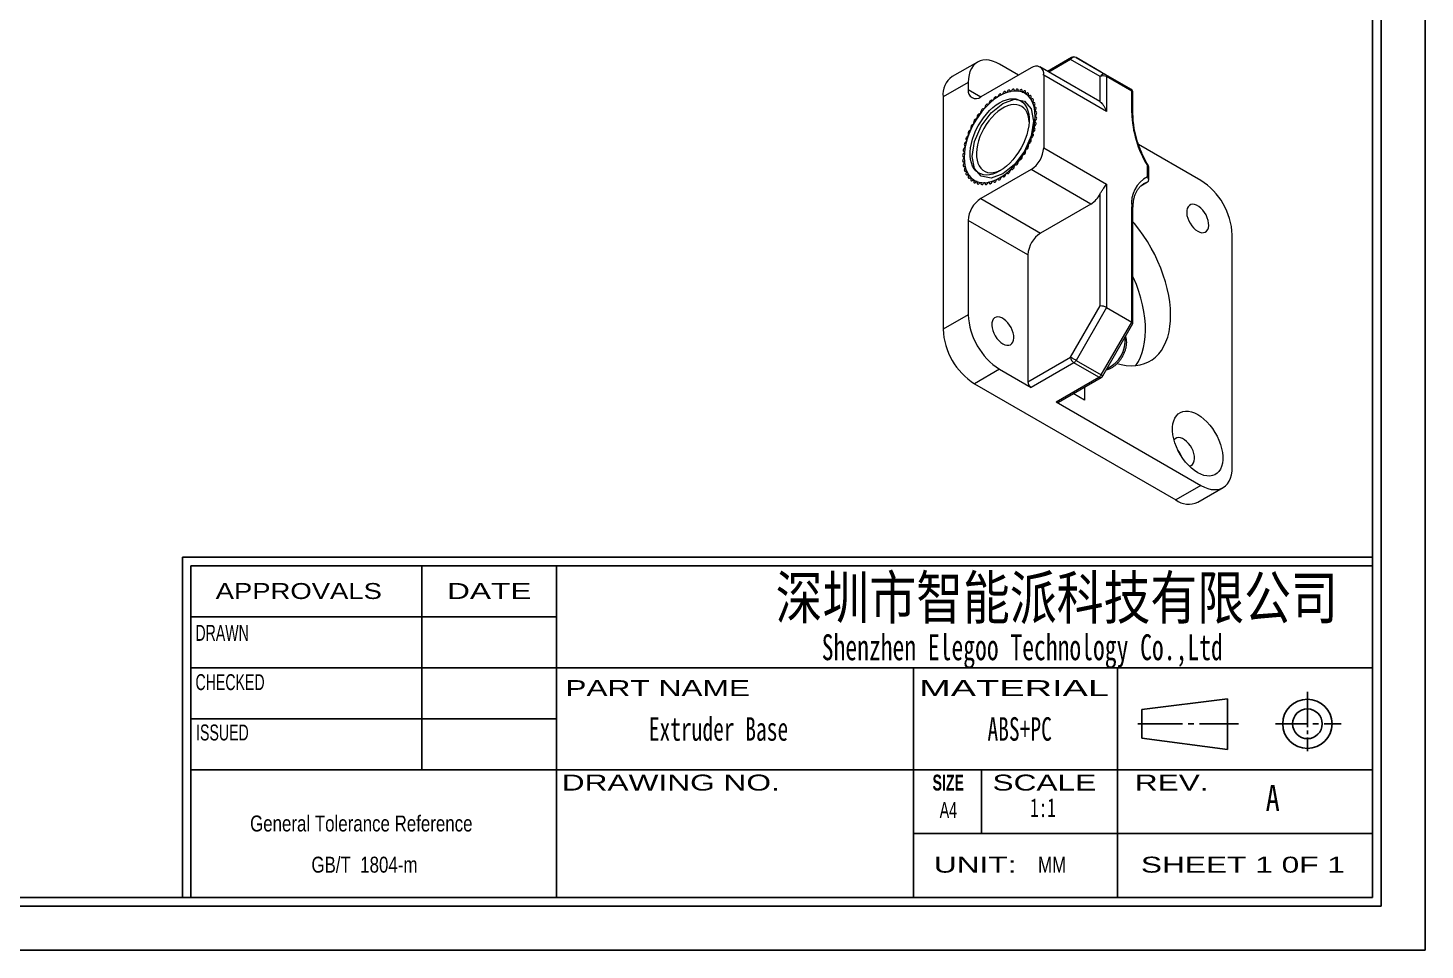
# Model space of a CAD drawing. Header units: millimetres. Extents: x 2 to 295, y 1 to 209.
# Drawn here: x 138 to 295.1, y 1.3 to 105 of the extents above; entities that cross this region are included whole.
import ezdxf

# ---------------------------------------------------------------- set-up
doc = ezdxf.new("R2010")
doc.units = ezdxf.units.MM
doc.layers.add('SLD-0', color=179, linetype='Continuous')
doc.styles.add('SLDTEXTSTYLE0', font='SIMSUN.TTC', dxfattribs={"width": 0.67})
doc.styles.add('SLDTEXTSTYLE1', font='SIMSUN.TTC', dxfattribs={"width": 0.67})
doc.styles.add('SLDTEXTSTYLE10', font='ARIAL.TTF', dxfattribs={"width": 1.7064})
doc.styles.add('SLDTEXTSTYLE11', font='SIMSUN.TTC', dxfattribs={"width": 0.8, "bigfont": 'bigfont'})
doc.styles.add('SLDTEXTSTYLE12', font='SIMSUN.TTC', dxfattribs={"width": 0.8})
doc.styles.add('SLDTEXTSTYLE13', font='SIMKAI.TTF', dxfattribs={"width": 0.67})
doc.styles.add('SLDTEXTSTYLE3', font='ARIAL.TTF', dxfattribs={"width": 0.63516})
doc.styles.add('SLDTEXTSTYLE6', font='ARIALBD.TTF', dxfattribs={"width": 0.63516})
doc.styles.add('SLDTEXTSTYLE7', font='ARIAL.TTF', dxfattribs={"width": 1.422})
doc.styles.add('SLDTEXTSTYLE8', font='ARIAL.TTF', dxfattribs={"width": 0.7584})
doc.styles.add('SLDTEXTSTYLE9', font='ARIAL.TTF', dxfattribs={"width": 1.2324})

# ---------------------------------------------------------------- blocks, each defined once
blk = doc.blocks.new('SW_NOTE_1')
at = {"layer": 'SLD-0', "color": 0, "char_height": 1.7927, "attachment_point": 2, "style": 'SLDTEXTSTYLE8'}
for s, insert in [('General Tolerance Reference ', (13.02, 2.31)), (' GB/T  1804-m', (13.11, -2.32))]:
    blk.add_mtext(s, dxfattribs=dict(at, insert=insert))

msp = doc.modelspace()

# ---------------------------------------------------------------- linework, layer by layer
at = {"color": 7, "linetype": 'Continuous', "lineweight": 15}
for p, q in [((244.759, 101.151), (241.931, 99.518)), ((249.381, 99.678), (247.259, 100.903)), ((258.512, 96.715), (251.795, 100.593)), ((255.348, 101.66), (252.647, 100.101)), ((258.573, 99.509), (255.244, 101.431)), ((255.848, 101.66), (259.176, 99.738)), ((258.676, 100.027), (255.848, 101.66)), ((250.795, 100.494), (245.138, 97.228)), ((252.209, 99.677), (252.209, 91.512)), ((259.28, 95.595), (252.209, 99.677)), ((258.573, 96.675), (258.573, 99.509)), ((262.005, 98.105), (258.676, 100.027)), ((259.176, 99.738), (262.005, 98.105)), ((259.28, 99.509), (259.28, 95.595)), ((262.108, 97.876), (259.28, 99.509)), ((243.724, 98.861), (240.895, 97.229)), ((243.724, 98.861), (243.724, 98.045)), ((262.108, 95.44), (262.108, 97.876)), ((262.255, 95.236), (262.255, 97.672)), ((240.895, 97.229), (240.895, 71.099)), ((258.512, 96.715), (258.573, 96.675)), ((252.209, 91.512), (259.28, 87.43)), ((269.887, 87.841), (262.88, 91.885)), ((250.795, 89.062), (245.138, 85.797)), ((257.512, 85.184), (250.795, 89.062)), ((263.876, 88.237), (263.876, 89.503)), ((264.023, 87.898), (264.023, 89.419)), ((259.28, 87.43), (259.28, 73.549)), ((263.876, 87.634), (263.133, 87.206)), ((263.474, 87.458), (263.455, 87.447)), ((245.138, 85.797), (251.855, 81.919)), ((257.512, 85.184), (251.855, 81.919)), ((258.573, 73.718), (258.573, 86.35)), ((262.108, 71.916), (262.108, 84.88)), ((243.724, 83.347), (243.724, 72.732)), ((250.441, 79.469), (243.724, 83.347)), ((262.255, 71.761), (262.255, 84.675)), ((273.422, 55.588), (273.422, 81.717)), ((250.441, 79.469), (250.441, 65.18)), ((243.724, 72.732), (240.895, 71.099)), ((255.244, 67.953), (258.573, 73.718)), ((259.28, 73.549), (255.848, 67.604)), ((259.28, 73.549), (262.108, 71.916)), ((258.676, 65.971), (262.108, 71.916)), ((258.859, 65.866), (262.248, 71.734)), ((250.441, 65.18), (255.244, 67.953)), ((255.848, 67.604), (258.676, 65.971)), ((247.259, 66.608), (244.431, 64.976)), ((247.259, 66.608), (250.795, 64.567)), ((255.598, 67.34), (250.795, 64.567)), ((258.426, 65.707), (255.598, 67.34)), ((244.431, 64.976), (267.058, 51.913)), ((253.623, 62.935), (258.426, 65.707)), ((253.873, 62.91), (258.676, 65.683)), ((256.805, 64.602), (256.805, 63.139)), ((253.623, 62.935), (269.887, 53.546)), ((256.805, 63.139), (255.538, 63.871)), ((269.887, 53.546), (267.058, 51.913)), ((269.558, 51.666), (272.386, 53.298))]:
    msp.add_line(p, q, dxfattribs=at)
at = {"color": 8, "linetype": 'Continuous', "lineweight": 15}
for p, q in [((255.244, 101.431), (252.794, 100.016)), ((243.724, 98.045), (245.138, 97.228))]:
    msp.add_line(p, q, dxfattribs=at)
at = {"color": 7, "linetype": 'Continuous', "lineweight": 15, "flags": 128}
for points in [[(247.259, 100.903), (246.863, 101.106), (246.472, 101.255), (246.091, 101.348), (245.725, 101.384), (245.378, 101.363), (245.055, 101.285), (244.759, 101.151), (244.495, 100.962), (244.266, 100.721), (244.074, 100.431), (243.922, 100.095), (243.812, 99.719), (243.746, 99.306), (243.724, 98.861)], [(247.259, 88.124), (247.677, 88.39), (248.09, 88.704), (248.494, 89.062), (248.884, 89.461), (249.257, 89.895), (249.607, 90.36), (249.932, 90.852), (250.228, 91.364), (250.491, 91.891), (250.719, 92.428), (250.909, 92.968), (251.059, 93.505), (251.167, 94.034), (251.232, 94.549), (251.254, 95.043), (251.232, 95.513), (251.167, 95.952), (251.059, 96.356), (250.909, 96.72), (250.719, 97.041), (250.491, 97.315), (250.228, 97.538), (249.932, 97.709), (249.607, 97.825), (249.257, 97.886), (248.884, 97.89), (248.494, 97.837), (248.09, 97.729), (247.677, 97.566), (247.259, 97.351), (246.842, 97.084), (246.429, 96.77), (246.025, 96.412), (245.634, 96.014), (245.262, 95.579), (244.911, 95.114), (244.586, 94.622), (244.29, 94.11), (244.027, 93.583), (243.799, 93.046), (243.609, 92.507), (243.46, 91.969), (243.351, 91.44), (243.286, 90.926), (243.264, 90.431), (243.286, 89.961), (243.351, 89.522), (243.46, 89.118), (243.609, 88.754), (243.799, 88.433), (244.027, 88.159), (244.29, 87.936), (244.586, 87.765), (244.911, 87.649), (245.262, 87.589), (245.634, 87.584), (246.025, 87.637), (246.429, 87.745), (246.842, 87.908), (247.259, 88.124)], [(247.425, 97.517), (247.399, 97.556), (247.36, 97.576), (247.312, 97.576), (247.259, 97.555), (247.206, 97.515), (247.158, 97.459), (247.119, 97.394), (247.093, 97.325)], [(247.932, 97.748), (247.912, 97.795), (247.878, 97.823), (247.834, 97.831), (247.782, 97.819), (247.728, 97.786), (247.678, 97.736), (247.635, 97.675), (247.603, 97.606)], [(248.429, 97.901), (248.415, 97.953), (248.387, 97.99), (248.346, 98.006), (248.297, 98.002), (248.243, 97.978), (248.191, 97.935), (248.144, 97.877), (248.107, 97.811)], [(248.907, 97.972), (248.9, 98.03), (248.877, 98.073), (248.841, 98.098), (248.795, 98.103), (248.743, 98.087), (248.689, 98.051), (248.639, 97.999), (248.598, 97.935)], [(249.359, 97.961), (249.359, 98.023), (249.342, 98.073), (249.312, 98.106), (249.269, 98.119), (249.219, 98.111), (249.165, 98.083), (249.113, 98.037), (249.068, 97.978)], [(249.778, 97.868), (249.784, 97.933), (249.775, 97.988), (249.75, 98.029), (249.711, 98.05), (249.664, 98.051), (249.611, 98.031), (249.558, 97.992), (249.509, 97.938)], [(250.157, 97.693), (250.17, 97.761), (250.167, 97.821), (250.148, 97.868), (250.115, 97.898), (250.071, 97.907), (250.02, 97.896), (249.966, 97.864), (249.915, 97.816)], [(250.49, 97.44), (250.51, 97.509), (250.514, 97.573), (250.501, 97.626), (250.474, 97.664), (250.434, 97.682), (250.385, 97.679), (250.331, 97.655), (250.279, 97.613)], [(247.259, 88.899), (246.873, 88.703), (246.493, 88.56), (246.123, 88.475), (245.768, 88.446), (245.433, 88.476), (245.123, 88.564), (244.842, 88.708), (244.593, 88.906), (244.381, 89.157), (244.208, 89.455), (244.075, 89.798), (243.986, 90.181), (243.941, 90.599), (243.941, 91.045), (243.986, 91.514), (244.075, 92), (244.208, 92.495), (244.381, 92.994), (244.593, 93.49), (244.842, 93.975), (245.123, 94.444), (245.433, 94.889), (245.768, 95.306), (246.123, 95.687), (246.493, 96.029), (246.873, 96.326), (247.259, 96.575), (247.645, 96.772), (248.026, 96.914), (248.396, 97), (248.751, 97.028), (249.085, 96.998), (249.395, 96.91), (249.677, 96.766), (249.925, 96.568), (250.137, 96.317), (250.311, 96.019), (250.443, 95.676), (250.532, 95.293), (250.577, 94.876), (250.577, 94.429), (250.532, 93.96), (250.443, 93.474), (250.311, 92.979), (250.137, 92.48), (249.925, 91.984), (249.677, 91.499), (249.395, 91.03), (249.085, 90.585), (248.751, 90.169), (248.396, 89.787), (248.026, 89.445), (247.645, 89.148), (247.259, 88.899)], [(250.578, 94.431), (250.547, 94.753), (250.469, 95.121), (250.348, 95.449), (250.185, 95.732), (249.983, 95.968), (249.745, 96.151), (249.475, 96.28), (249.176, 96.351), (248.854, 96.365), (248.513, 96.321), (248.158, 96.219), (247.796, 96.061), (247.43, 95.85), (247.067, 95.589), (246.712, 95.281), (246.371, 94.932), (246.049, 94.546), (245.751, 94.13), (245.481, 93.69), (245.243, 93.232), (245.041, 92.763), (244.878, 92.291), (244.756, 91.822), (244.678, 91.365), (244.644, 90.925), (244.656, 90.509), (244.712, 90.125), (244.812, 89.776), (244.954, 89.47), (245.137, 89.209), (245.357, 89), (245.612, 88.844), (245.897, 88.743), (246.208, 88.7), (246.54, 88.716), (246.888, 88.789), (247.248, 88.919), (247.441, 89.01)], [(245.451, 95.89), (245.405, 95.897), (245.353, 95.883), (245.3, 95.849), (245.249, 95.799), (245.207, 95.736), (245.176, 95.668), (245.16, 95.599), (245.16, 95.537)], [(245.92, 96.39), (245.879, 96.405), (245.829, 96.4), (245.776, 96.374), (245.723, 96.33), (245.677, 96.272), (245.641, 96.205), (245.619, 96.136), (245.612, 96.07)], [(246.411, 96.832), (246.374, 96.856), (246.328, 96.859), (246.275, 96.841), (246.222, 96.804), (246.172, 96.752), (246.132, 96.688), (246.103, 96.619), (246.09, 96.551)], [(246.915, 97.21), (246.884, 97.241), (246.841, 97.253), (246.79, 97.244), (246.736, 97.215), (246.685, 97.168), (246.64, 97.108), (246.606, 97.04), (246.586, 96.971)], [(250.773, 97.113), (250.799, 97.183), (250.809, 97.249), (250.803, 97.308), (250.782, 97.352), (250.746, 97.378), (250.701, 97.384), (250.648, 97.369), (250.595, 97.334)], [(251, 96.717), (251.031, 96.786), (251.048, 96.854), (251.049, 96.917), (251.034, 96.967), (251.004, 97.002), (250.962, 97.016), (250.912, 97.01), (250.859, 96.983)], [(251.168, 96.259), (251.205, 96.325), (251.228, 96.394), (251.236, 96.46), (251.227, 96.516), (251.203, 96.558), (251.165, 96.581), (251.118, 96.583), (251.065, 96.564)], [(251.275, 95.744), (251.316, 95.808), (251.345, 95.877), (251.359, 95.945), (251.357, 96.006), (251.339, 96.054), (251.307, 96.084), (251.263, 96.095), (251.212, 96.085)], [(251.212, 93.953), (251.263, 94.002), (251.307, 94.063), (251.339, 94.131), (251.357, 94.2), (251.359, 94.263), (251.345, 94.315), (251.316, 94.35), (251.275, 94.366)], [(251.318, 95.183), (251.363, 95.242), (251.397, 95.31), (251.418, 95.379), (251.423, 95.443), (251.411, 95.497), (251.385, 95.536), (251.345, 95.555), (251.297, 95.553)], [(251.297, 94.583), (251.345, 94.637), (251.385, 94.702), (251.411, 94.771), (251.423, 94.838), (251.418, 94.897), (251.397, 94.942), (251.363, 94.97), (251.318, 94.977)], [(243.66, 92.827), (243.606, 92.792), (243.556, 92.741), (243.514, 92.678), (243.484, 92.609), (243.469, 92.541), (243.47, 92.479), (243.487, 92.431), (243.518, 92.398)], [(243.923, 93.483), (243.87, 93.456), (243.818, 93.411), (243.772, 93.352), (243.737, 93.285), (243.715, 93.216), (243.709, 93.151), (243.72, 93.096), (243.746, 93.057)], [(250.859, 92.647), (250.912, 92.682), (250.962, 92.733), (251.004, 92.796), (251.034, 92.865), (251.049, 92.933), (251.048, 92.995), (251.031, 93.044), (251, 93.076)], [(251.065, 93.305), (251.118, 93.347), (251.165, 93.404), (251.203, 93.47), (251.227, 93.539), (251.236, 93.605), (251.228, 93.662), (251.205, 93.704), (251.168, 93.728)], [(243.306, 91.521), (243.255, 91.472), (243.211, 91.411), (243.179, 91.343), (243.161, 91.274), (243.159, 91.211), (243.173, 91.159), (243.203, 91.124), (243.244, 91.109)], [(243.453, 92.169), (243.4, 92.127), (243.353, 92.071), (243.316, 92.005), (243.291, 91.935), (243.283, 91.869), (243.29, 91.812), (243.314, 91.77), (243.35, 91.746)], [(250.595, 91.991), (250.648, 92.018), (250.701, 92.063), (250.746, 92.122), (250.782, 92.189), (250.803, 92.258), (250.809, 92.323), (250.799, 92.378), (250.773, 92.418)], [(243.222, 90.892), (243.173, 90.837), (243.134, 90.772), (243.107, 90.703), (243.095, 90.636), (243.1, 90.577), (243.121, 90.532), (243.155, 90.504), (243.201, 90.497)], [(243.201, 90.291), (243.155, 90.232), (243.121, 90.165), (243.1, 90.095), (243.095, 90.031), (243.107, 89.977), (243.134, 89.939), (243.173, 89.919), (243.222, 89.921)], [(243.244, 89.73), (243.203, 89.666), (243.173, 89.597), (243.159, 89.529), (243.161, 89.469), (243.179, 89.421), (243.211, 89.39), (243.255, 89.379), (243.306, 89.389)], [(249.068, 89.584), (249.113, 89.577), (249.165, 89.592), (249.219, 89.625), (249.269, 89.676), (249.312, 89.738), (249.342, 89.806), (249.359, 89.875), (249.359, 89.937)], [(243.35, 89.215), (243.314, 89.149), (243.29, 89.08), (243.283, 89.014), (243.291, 88.958), (243.316, 88.916), (243.353, 88.894), (243.4, 88.891), (243.453, 88.91)], [(243.518, 88.757), (243.487, 88.688), (243.47, 88.62), (243.469, 88.557), (243.484, 88.507), (243.514, 88.473), (243.556, 88.458), (243.606, 88.465), (243.66, 88.492)], [(243.746, 88.361), (243.72, 88.292), (243.709, 88.225), (243.715, 88.167), (243.737, 88.122), (243.772, 88.096), (243.818, 88.09), (243.87, 88.105), (243.923, 88.14)], [(244.028, 88.034), (244.008, 87.965), (244.005, 87.901), (244.017, 87.848), (244.045, 87.811), (244.085, 87.792), (244.134, 87.795), (244.187, 87.819), (244.24, 87.861)], [(247.093, 87.957), (247.119, 87.918), (247.158, 87.898), (247.206, 87.898), (247.259, 87.919), (247.312, 87.96), (247.36, 88.015), (247.399, 88.08), (247.425, 88.149)], [(247.603, 88.265), (247.635, 88.233), (247.678, 88.221), (247.728, 88.23), (247.782, 88.259), (247.834, 88.306), (247.878, 88.366), (247.912, 88.434), (247.932, 88.503)], [(248.107, 88.642), (248.144, 88.618), (248.191, 88.615), (248.243, 88.633), (248.297, 88.67), (248.346, 88.723), (248.387, 88.786), (248.415, 88.855), (248.429, 88.923)], [(248.598, 89.085), (248.639, 89.069), (248.689, 89.074), (248.743, 89.1), (248.795, 89.144), (248.841, 89.202), (248.877, 89.269), (248.9, 89.338), (248.907, 89.404)], [(244.362, 87.781), (244.348, 87.713), (244.351, 87.653), (244.37, 87.606), (244.403, 87.577), (244.448, 87.567), (244.499, 87.579), (244.553, 87.61), (244.604, 87.659)], [(244.741, 87.607), (244.734, 87.541), (244.744, 87.486), (244.769, 87.446), (244.807, 87.424), (244.855, 87.423), (244.908, 87.443), (244.961, 87.482), (245.009, 87.536)], [(245.16, 87.513), (245.16, 87.451), (245.176, 87.401), (245.207, 87.368), (245.249, 87.355), (245.3, 87.363), (245.353, 87.391), (245.405, 87.437), (245.451, 87.496)], [(245.612, 87.502), (245.619, 87.444), (245.641, 87.401), (245.677, 87.376), (245.723, 87.371), (245.776, 87.388), (245.829, 87.423), (245.879, 87.475), (245.92, 87.539)], [(246.09, 87.573), (246.103, 87.521), (246.132, 87.485), (246.172, 87.468), (246.222, 87.472), (246.275, 87.497), (246.328, 87.54), (246.374, 87.597), (246.411, 87.663)], [(246.586, 87.726), (246.606, 87.68), (246.64, 87.651), (246.685, 87.643), (246.736, 87.656), (246.79, 87.688), (246.841, 87.738), (246.884, 87.799), (246.915, 87.868)], [(269.533, 82.125), (269.767, 82.015), (269.993, 81.962), (270.202, 81.965), (270.387, 82.027), (270.541, 82.143), (270.659, 82.31), (270.736, 82.523), (270.769, 82.772), (270.758, 83.05), (270.702, 83.346), (270.605, 83.65), (270.468, 83.95), (270.298, 84.235), (270.1, 84.497), (269.882, 84.724), (269.651, 84.908), (269.415, 85.044), (269.184, 85.126), (268.966, 85.151), (268.768, 85.119), (268.598, 85.029), (268.461, 84.887), (268.364, 84.696), (268.308, 84.464), (268.297, 84.199), (268.33, 83.911), (268.407, 83.61), (268.525, 83.307), (268.679, 83.013), (268.864, 82.738), (269.073, 82.493), (269.299, 82.286), (269.533, 82.125)], [(260.484, 67.246), (260.925, 67.134), (261.487, 67.039), (262.032, 67.001), (262.558, 67.021), (263.061, 67.099), (263.539, 67.234), (263.989, 67.426), (264.408, 67.673), (264.794, 67.974), (265.145, 68.327), (265.458, 68.731), (265.733, 69.183), (265.967, 69.681), (266.159, 70.221), (266.309, 70.801), (266.414, 71.417), (266.476, 72.066), (266.492, 72.744), (266.464, 73.447), (266.391, 74.172), (266.274, 74.914), (266.113, 75.67), (265.909, 76.434), (265.664, 77.202), (265.379, 77.971), (265.056, 78.735), (264.695, 79.491), (264.3, 80.234), (263.873, 80.96), (263.416, 81.665), (262.931, 82.345), (262.421, 82.996), (262.255, 83.196)], [(262.577, 67.023), (262.583, 67.031), (262.862, 67.472), (263.1, 67.957), (263.299, 68.485), (263.455, 69.052), (263.568, 69.655), (263.638, 70.292), (263.664, 70.958), (263.646, 71.649), (263.584, 72.363), (263.479, 73.094), (263.33, 73.84), (263.14, 74.595), (262.908, 75.355), (262.637, 76.117), (262.327, 76.876), (262.255, 77.041)], [(247.613, 69.466), (247.847, 69.357), (248.073, 69.303), (248.282, 69.307), (248.467, 69.368), (248.621, 69.485), (248.738, 69.652), (248.815, 69.864), (248.849, 70.114), (248.838, 70.392), (248.782, 70.688), (248.684, 70.991), (248.548, 71.291), (248.378, 71.577), (248.18, 71.838), (247.961, 72.065), (247.73, 72.25), (247.495, 72.386), (247.264, 72.468), (247.046, 72.493), (246.848, 72.46), (246.678, 72.371), (246.541, 72.228), (246.443, 72.038), (246.388, 71.806), (246.377, 71.541), (246.41, 71.253), (246.487, 70.952), (246.605, 70.648), (246.759, 70.354), (246.944, 70.079), (247.153, 69.834), (247.379, 69.627), (247.613, 69.466)], [(255.848, 67.604), (255.774, 67.647), (255.694, 67.693), (255.609, 67.742), (255.525, 67.791), (255.443, 67.838), (255.367, 67.882), (255.3, 67.921), (255.244, 67.953)], [(269.533, 54.975), (269.179, 55.205), (268.83, 55.483), (268.492, 55.805), (268.17, 56.165), (267.871, 56.558), (267.597, 56.978), (267.354, 57.417), (267.145, 57.87), (266.974, 58.328), (266.843, 58.785), (266.755, 59.233), (266.71, 59.665), (266.71, 60.076), (266.755, 60.457), (266.843, 60.803), (266.974, 61.109), (267.145, 61.37), (267.354, 61.581), (267.597, 61.74), (267.871, 61.843), (268.17, 61.89), (268.492, 61.879), (268.83, 61.811), (269.179, 61.686), (269.533, 61.507), (269.888, 61.277), (270.236, 60.998), (270.574, 60.677), (270.896, 60.317), (271.196, 59.924), (271.469, 59.504), (271.712, 59.065), (271.921, 58.612), (272.092, 58.154), (272.223, 57.697), (272.311, 57.249), (272.356, 56.816), (272.356, 56.406), (272.311, 56.025), (272.223, 55.679), (272.092, 55.373), (271.921, 55.112), (271.712, 54.901), (271.469, 54.742), (271.196, 54.639), (270.896, 54.592), (270.574, 54.603), (270.236, 54.671), (269.888, 54.796), (269.533, 54.975)], [(268.567, 55.728), (268.611, 55.734), (268.796, 55.795), (268.95, 55.912), (269.068, 56.079), (269.145, 56.291), (269.178, 56.541), (269.167, 56.819), (269.111, 57.115), (269.014, 57.418), (268.877, 57.718), (268.707, 58.004), (268.509, 58.265), (268.291, 58.492), (268.06, 58.677), (267.824, 58.813), (267.593, 58.895), (267.375, 58.92), (267.177, 58.887), (267.007, 58.798), (266.874, 58.661)], [(269.887, 53.546), (270.282, 53.343), (270.673, 53.194), (271.054, 53.101), (271.421, 53.065), (271.768, 53.086), (272.091, 53.164), (272.387, 53.298), (272.651, 53.487), (272.88, 53.728), (273.072, 54.018), (273.224, 54.354), (273.333, 54.73), (273.4, 55.143), (273.422, 55.588)]]:
    msp.add_lwpolyline(points, dxfattribs=at)
at = {"color": 7, "linetype": 'Continuous', "lineweight": 0, "flags": 128}
msp.add_lwpolyline([(247.613, 88.561), (246.297, 88.104), (245.181, 88.321), (244.435, 89.179), (244.173, 90.547), (244.435, 92.218), (245.181, 93.937), (246.297, 95.442), (247.613, 96.505), (248.929, 96.962), (250.045, 96.745), (250.79, 95.887), (251.052, 94.518), (250.79, 92.847), (250.045, 91.129), (248.929, 89.623), (247.613, 88.561)], dxfattribs=at)
at = {"color": 8, "linetype": 'Continuous', "lineweight": 15, "flags": 128}
for points in [[(263.876, 87.634), (263.526, 87.487), (263.474, 87.458)], [(258.676, 65.971), (258.741, 65.934), (258.793, 65.904), (258.831, 65.882), (258.853, 65.869), (258.859, 65.866)]]:
    msp.add_lwpolyline(points, dxfattribs=at)
at = {"color": 7, "linetype": 'Continuous', "lineweight": 15}
for centre, radius, start, end in [((251.347, 99.817), 0.873, 350.78596, 129.20329), ((255.663, 101.237), 0.461, 66.35693, 155.1837), ((255.598, 101.227), 0.5, 60.00269, 119.99731), ((243.338, 97.502), 2.458, 124.91595, 186.39623), ((258.991, 99.315), 0.461, 66.35693, 155.1837), ((258.926, 98.826), 0.769, 62.60967, 117.39033), ((259.03, 99.533), 0.252, 354.37962, 54.30196), ((244.586, 97.905), 0.873, 170.78596, 309.20329), ((247.48, 97.538), 0.0593, 201.02011, 299.97625), ((247.383, 97.681), 0.233, 303.22204, 341.2215), ((247.99, 97.756), 0.0579, 187.82591, 288.38876), ((247.907, 97.893), 0.216, 297.83805, 337.78535), ((248.489, 97.898), 0.0604, 177.03562, 274.62794), ((248.422, 98.019), 0.195, 291.6905, 334.56755), ((248.972, 97.96), 0.0669, 168.95986, 259.75059), ((248.917, 98.06), 0.171, 284.58029, 331.5255), ((249.433, 97.939), 0.0776, 163.22603, 244.94758), ((249.384, 98.014), 0.146, 276.27336, 328.60529), ((249.864, 97.834), 0.0926, 159.08076, 231.17137), ((249.813, 97.885), 0.123, 266.52439, 325.70906), ((250.259, 97.647), 0.112, 155.78812, 218.94684), ((250.198, 97.675), 0.102, 255.1401, 322.63539), ((250.61, 97.379), 0.134, 152.83822, 208.39924), ((261.755, 97.672), 0.5, 0, 59.99462), ((261.858, 97.901), 0.252, 354.37962, 54.30196), ((245.473, 95.993), 0.106, 257.51965, 323.27082), ((245.383, 96.077), 0.228, 319.8454, 358.33635), ((245.958, 96.469), 0.0876, 244.79408, 319.78469), ((245.851, 96.579), 0.24, 316.22921, 353.38837), ((246.458, 96.889), 0.0739, 230.62924, 315.24146), ((246.345, 97.018), 0.245, 312.30633, 348.95241), ((246.968, 97.247), 0.0645, 215.68614, 308.8662), ((246.859, 97.388), 0.243, 308.0029, 344.92353), ((250.531, 97.39), 0.0845, 242.09984, 318.99511), ((250.91, 97.034), 0.159, 149.9469, 199.40267), ((250.809, 97.034), 0.0717, 227.71485, 314.1545), ((251.154, 96.617), 0.184, 146.97406, 191.72651), ((251.027, 96.614), 0.0631, 212.73351, 307.32712), ((251.335, 96.137), 0.206, 143.84942, 185.12619), ((251.185, 96.137), 0.0587, 198.26533, 297.89784), ((244.206, 94.297), 0.164, 329.36986, 17.79203), ((244.676, 94.432), 0.326, 102.907, 195.01397), ((244.582, 94.899), 0.151, 278.01839, 329.17526), ((244.556, 94.926), 0.188, 326.37138, 10.34692), ((245.054, 95.024), 0.319, 97.95617, 191.59361), ((245.013, 95.467), 0.127, 268.57211, 326.28588), ((244.95, 95.523), 0.21, 323.21115, 3.93191), ((251.29, 94.432), 0.0686, 167.66465, 256.78968), ((251.448, 95.601), 0.225, 140.52753, 179.38384), ((251.281, 95.609), 0.0581, 185.48714, 285.81867), ((251.464, 94.404), 0.245, 133.10756, 169.79218), ((251.316, 95.038), 0.0614, 175.23094, 271.74359), ((251.492, 95.02), 0.239, 136.96473, 174.31994), ((274.315, 95.843), 12.214, 181.89202, 211.27161), ((243.553, 93.019), 0.22, 298.9548, 338.44443), ((243.653, 92.987), 0.116, 335.19091, 36.73517), ((243.846, 93.667), 0.2, 292.97238, 335.18693), ((244.333, 93.817), 0.324, 106.81714, 199.43088), ((243.904, 93.648), 0.139, 332.26924, 26.50854), ((244.191, 94.296), 0.176, 286.06963, 332.11379), ((251.063, 93.148), 0.0961, 158.38362, 228.62854), ((251.198, 93.11), 0.235, 124.20831, 161.92893), ((251.206, 93.799), 0.0802, 162.30824, 242.12606), ((251.365, 93.763), 0.244, 128.88605, 165.69006), ((243.153, 91.711), 0.244, 308.88605, 345.69006), ((243.313, 91.675), 0.0802, 342.30824, 62.12606), ((243.321, 92.364), 0.235, 304.20831, 341.92893), ((243.455, 92.326), 0.0961, 338.38362, 48.62854), ((250.313, 91.177), 0.164, 149.36986, 197.79203), ((250.327, 91.178), 0.176, 106.06963, 152.11379), ((250.185, 91.657), 0.324, 286.81714, 19.43088), ((250.615, 91.826), 0.139, 152.26924, 206.50854), ((250.673, 91.807), 0.2, 112.97238, 155.18693), ((250.866, 92.487), 0.116, 155.19091, 216.73517), ((250.965, 92.455), 0.22, 118.9548, 158.44443), ((249.139, 91.652), 3.074, 302.60548, 357.39452), ((243.203, 90.436), 0.0614, 355.23094, 91.74359), ((243.026, 90.454), 0.239, 316.96473, 354.31994), ((243.054, 91.07), 0.245, 313.10756, 349.79218), ((243.237, 89.865), 0.0581, 5.48714, 105.81867), ((243.228, 91.042), 0.0686, 347.66465, 76.78968), ((243.07, 89.873), 0.225, 320.52753, 359.38384), ((249.045, 89.481), 0.106, 77.51965, 143.27082), ((249.569, 89.951), 0.21, 143.21115, 183.93191), ((249.506, 90.007), 0.127, 88.57211, 146.28588), ((249.465, 90.45), 0.319, 277.95617, 11.59361), ((249.963, 90.548), 0.188, 146.37138, 190.34692), ((249.936, 90.575), 0.151, 98.01839, 149.17526), ((249.842, 91.042), 0.326, 282.907, 15.01397), ((243.334, 89.337), 0.0587, 18.26533, 117.89784), ((243.184, 89.337), 0.206, 323.84942, 5.12619), ((243.491, 88.86), 0.0631, 32.73351, 127.32712), ((243.365, 88.857), 0.184, 326.97406, 11.72651), ((243.71, 88.44), 0.0717, 47.71485, 134.1545), ((243.608, 88.44), 0.159, 329.9469, 19.40267), ((243.987, 88.084), 0.0845, 62.09984, 138.99511), ((243.909, 88.095), 0.134, 332.83822, 28.39924), ((247.66, 88.086), 0.243, 128.0029, 164.92353), ((247.551, 88.227), 0.0645, 35.68614, 128.8662), ((248.173, 88.456), 0.245, 132.30633, 168.95241), ((248.06, 88.585), 0.0739, 50.62924, 135.24146), ((248.667, 88.896), 0.24, 136.22921, 173.38837), ((248.561, 89.005), 0.0876, 64.79408, 139.78469), ((249.135, 89.397), 0.228, 139.8454, 178.33635), ((265.405, 85.288), 3.321, 117.39685, 187.07123), ((244.321, 87.799), 0.102, 75.1401, 142.63539), ((244.26, 87.827), 0.112, 335.78812, 38.94684), ((244.705, 87.589), 0.123, 86.52439, 145.70906), ((244.654, 87.64), 0.0926, 339.08076, 51.17137), ((245.134, 87.46), 0.146, 96.27336, 148.60529), ((245.085, 87.535), 0.0776, 343.22603, 64.94758), ((245.601, 87.415), 0.171, 104.58029, 151.5255), ((245.546, 87.515), 0.0669, 348.95986, 79.75059), ((246.097, 87.455), 0.195, 111.6905, 154.56755), ((246.029, 87.576), 0.0604, 357.03562, 94.62794), ((246.612, 87.581), 0.216, 117.83805, 157.78535), ((246.529, 87.718), 0.0579, 7.82591, 108.38876), ((247.136, 87.793), 0.233, 123.22204, 161.2215), ((247.038, 87.936), 0.0593, 21.02011, 119.97625), ((265.784, 81.39), 7.645, 2.45345, 57.54655), ((246.794, 83.207), 3.074, 122.60548, 177.39452), ((255.948, 87.673), 2.939, 302.14178, 333.23646), ((253.512, 79.33), 3.074, 122.60548, 177.39452), ((251.362, 73.059), 7.645, 182.45345, 237.54655), ((248.533, 71.427), 7.645, 182.45345, 237.54655), ((256.012, 67.988), 0.768, 182.60548, 237.39452), ((255.216, 67.952), 0.721, 301.95467, 331.14439), ((251.209, 65.215), 0.768, 182.60548, 237.39452), ((258.045, 66.319), 0.721, 301.95467, 331.14439), ((258.426, 66.116), 0.5, 299.99731, 330), ((253.77, 63.139), 0.251, 234.38242, 294.30712), ((265, 55.624), 2.979, 20.84044, 39.15418), ((268.516, 53.891), 2.457, 233.60737, 295.08217)]:
    msp.add_arc(centre, radius, start, end, dxfattribs=at)
at = {"color": 8, "linetype": 'Continuous', "lineweight": 15}
for centre, radius, start, end in [((255.489, 101.458), 0.246, 125.01333, 186.29885), ((262.005, 97.647), 0.251, 5.6948, 65.62534), ((262.005, 95.211), 0.252, 5.76691, 65.61905), ((262.005, 84.651), 0.251, 5.6948, 65.62534), ((257.829, 69.896), 3.559, 294.77423, 5.22577), ((258.573, 65.912), 0.251, 234.38242, 294.30712)]:
    msp.add_arc(centre, radius, start, end, dxfattribs=at)
at = {"color": 7, "linetype": 'Continuous', "lineweight": 15}
for centre, start_param, end_param in [((258.926, 73.514), 0.8703382, 2.4411346), ((261.755, 71.881), 6.1982452, 7.1535235)]:
    msp.add_ellipse(centre, major_axis=(0.498, -0.133), ratio=0.3177652, start_param=start_param, end_param=end_param, dxfattribs=at)
for points, knots in [([(258.573, 96.675), (258.634, 96.631), (258.701, 96.569), (258.836, 96.418), (258.902, 96.332), (259.088, 96.05), (259.199, 95.829), (259.28, 95.595)], [0, 0, 0, 0, 0.25, 0.25, 0.5, 0.5, 1, 1, 1, 1]), ([(264.016, 89.447), (263.98, 89.509), (263.83, 89.763), (263.586, 90.22), (263.298, 90.818), (263.043, 91.424), (262.821, 92.031), (262.634, 92.636), (262.484, 93.235), (262.37, 93.823), (262.293, 94.395), (262.259, 94.865), (262.256, 95.139), (262.255, 95.236)], [0, 0, 0, 0, 0.0331855, 0.13480865, 0.23643186, 0.33800886, 0.43951567, 0.54092863, 0.64222508, 0.74338469, 0.84439166, 0.94523849, 1, 1, 1, 1]), ([(264.016, 89.419), (264.018, 89.428), (264.021, 89.456), (263.973, 89.485), (263.912, 89.5), (263.877, 89.503), (263.876, 89.503)], [0, 0, 0, 0, 0.1936965, 0.6142378, 0.9872889, 1, 1, 1, 1]), ([(263.876, 87.634), (263.975, 87.691), (264.026, 87.795), (264.019, 88.019), (263.964, 88.139), (263.876, 88.237)], [0, 0, 0, 0, 0.5, 0.5, 1, 1, 1, 1]), ([(258.573, 86.35), (258.634, 86.464), (258.701, 86.57), (258.836, 86.773), (258.902, 86.866), (259.088, 87.131), (259.199, 87.289), (259.28, 87.43)], [0, 0, 0, 0, 0.25, 0.25, 0.5, 0.5, 1, 1, 1, 1]), ([(262.255, 84.675), (262.256, 84.757), (262.259, 84.995), (262.291, 85.368), (262.363, 85.78), (262.468, 86.157), (262.605, 86.496), (262.772, 86.795), (262.967, 87.056), (263.194, 87.272), (263.363, 87.404), (263.464, 87.451), (263.472, 87.455)], [0, 0, 0, 0, 0.0597516, 0.1737579, 0.2876819, 0.4016701, 0.5160495, 0.6313398, 0.7482808, 0.867751, 0.9903928, 1, 1, 1, 1]), ([(259.257, 66.555), (259.333, 66.57), (259.504, 66.605), (259.767, 66.718), (260.045, 66.881), (260.316, 67.092), (260.572, 67.341), (260.807, 67.623), (261.016, 67.931), (261.197, 68.259), (261.344, 68.599), (261.455, 68.946), (261.527, 69.293), (261.556, 69.636), (261.535, 69.964), (261.493, 70.197), (261.444, 70.31), (261.436, 70.329)], [0, 0, 0, 0, 0.0550233, 0.1234604, 0.1940399, 0.2656357, 0.3372139, 0.4085159, 0.4795904, 0.5506053, 0.621758, 0.693222, 0.7652333, 0.8379905, 0.9115324, 0.9852616, 1, 1, 1, 1])]:
    msp.add_open_spline(points, degree=3, knots=knots, dxfattribs=at)
at = {"layer": 'SLD-0'}
for p, q in [((295.107, 208.674), (295.107, 1.294)), ((289.181, 197.811), (289.181, 7.219)), ((289.181, 7.219), (12.675, 7.219)), ((295.107, 1.294), (1.812, 1.294))]:
    msp.add_line(p, q, dxfattribs=at)
at = {"layer": 'SLD-0', "color": 6, "linetype": 'Continuous'}
for p, q in [((290.169, 198.799), (290.169, 6.231)), ((290.169, 6.231), (11.687, 6.231))]:
    msp.add_line(p, q, dxfattribs=at)
at = {"layer": 'SLD-0', "color": 179, "linetype": 'Continuous'}
for p, q in [((289.181, 45.462), (155.33, 45.462)), ((155.33, 45.462), (155.33, 7.219)), ((289.181, 44.506), (156.286, 44.506)), ((156.286, 44.506), (156.286, 7.219)), ((182.281, 44.506), (182.281, 21.56)), ((197.398, 44.506), (197.398, 7.219)), ((197.398, 38.77), (156.286, 38.77)), ((289.181, 33.033), (156.286, 33.033)), ((237.553, 33.033), (237.553, 7.219)), ((260.499, 7.219), (260.499, 33.033)), ((281.869, 26.35), (281.869, 30.316)), ((263.255, 28.354), (272.888, 29.538)), ((263.255, 25.106), (263.255, 28.354)), ((272.888, 23.846), (272.888, 29.538)), ((197.398, 27.297), (156.286, 27.297)), ((262.786, 26.733), (267.83, 26.733)), ((268.461, 26.733), (269.091, 26.733)), ((269.722, 26.733), (274.136, 26.733)), ((281.869, 26.733), (278.268, 26.733)), ((282.5, 26.733), (283.13, 26.733)), ((283.761, 26.733), (285.653, 26.733)), ((281.869, 25.966), (281.869, 25.583)), ((281.869, 25.2), (281.869, 23.667)), ((263.255, 25.106), (272.888, 23.846)), ((289.181, 21.56), (156.286, 21.56)), ((245.202, 21.56), (245.202, 14.39)), ((237.553, 14.39), (289.181, 14.39))]:
    msp.add_line(p, q, dxfattribs=at)
for radius in [2.771, 1.669]:
    msp.add_circle((281.869, 26.733), radius, dxfattribs=at)

# ---------------------------------------------------------------- block references
at = {"layer": 'SLD-0', "color": 179}
msp.add_blockref('SW_NOTE_1', (162.438, 14.111), dxfattribs=at)

# ---------------------------------------------------------------- texts
at = {"color": 7, "linetype": 'Continuous', "lineweight": 0, "attachment_point": 1}
for s, insert, char_height, style in [('Extruder Base', (207.795, 27.477), 2.64583, 'SLDTEXTSTYLE1'), ('ABS+PC', (245.89, 27.477), 2.6458, 'SLDTEXTSTYLE1'), ('1:1', (250.69, 18.366), 2.1167, 'SLDTEXTSTYLE0')]:
    msp.add_mtext(s, dxfattribs=dict(at, insert=insert, char_height=char_height, style=style))
at = {"layer": 'SLD-0'}
for s, insert, char_height, attachment_point, style in [('\\M+1905B圳\\M+18E73\\M+19271\\M+1945C\\M+19468\\M+189C8\\M+18B5A\\M+1974C\\M+18CC0\\M+18CF6\\M+18E69', (253.676, 43.337), 4.82808, 2, 'SLDTEXTSTYLE11'), ('A', (277.178, 19.854), 2.91, 1, 'SLDTEXTSTYLE12')]:
    msp.add_mtext(s, dxfattribs=dict(at, insert=insert, char_height=char_height, attachment_point=attachment_point, style=style))
at = {"layer": 'SLD-0', "color": 179, "attachment_point": 2}
for s, insert, char_height, style in [('APPROVALS', (168.427, 42.563), 1.7927, 'SLDTEXTSTYLE9'), ('DATE', (189.85, 42.563), 1.7927, 'SLDTEXTSTYLE7'), ('DRAWN', (159.804, 37.853), 1.7927, 'SLDTEXTSTYLE3'), ('Shenzhen Elegoo Technology Co.,Ltd', (249.798, 36.8), 2.91042, 'SLDTEXTSTYLE13'), ('CHECKED', (160.696, 32.315), 1.7927, 'SLDTEXTSTYLE3'), ('PART NAME', (208.794, 31.645), 1.7927, 'SLDTEXTSTYLE7'), ('MATERIAL', (248.88, 31.645), 1.7927, 'SLDTEXTSTYLE10'), ('ISSUED', (159.837, 26.654), 1.7927, 'SLDTEXTSTYLE3'), ('DRAWING NO.', (210.268, 21.022), 1.79265, 'SLDTEXTSTYLE7'), ('SIZE', (241.479, 21.022), 1.7927, 'SLDTEXTSTYLE6'), ('SCALE', (252.289, 21.022), 1.7927, 'SLDTEXTSTYLE7'), ('REV.', (266.61, 21.022), 1.7927, 'SLDTEXTSTYLE7'), ('A4', (241.49, 17.953), 1.7927, 'SLDTEXTSTYLE3'), ('UNIT:', (244.499, 11.791), 1.7927, 'SLDTEXTSTYLE7'), ('MM', (253.161, 11.791), 1.7927, 'SLDTEXTSTYLE8'), ('SHEET 1 0F 1', (274.62, 11.791), 1.79265, 'SLDTEXTSTYLE7')]:
    msp.add_mtext(s, dxfattribs=dict(at, insert=insert, char_height=char_height, style=style))

doc.saveas('drawing.dxf')
